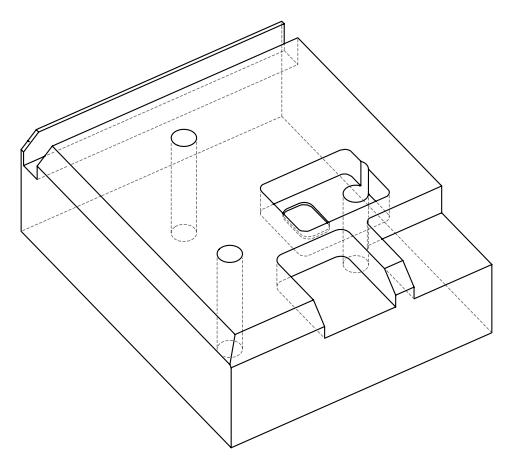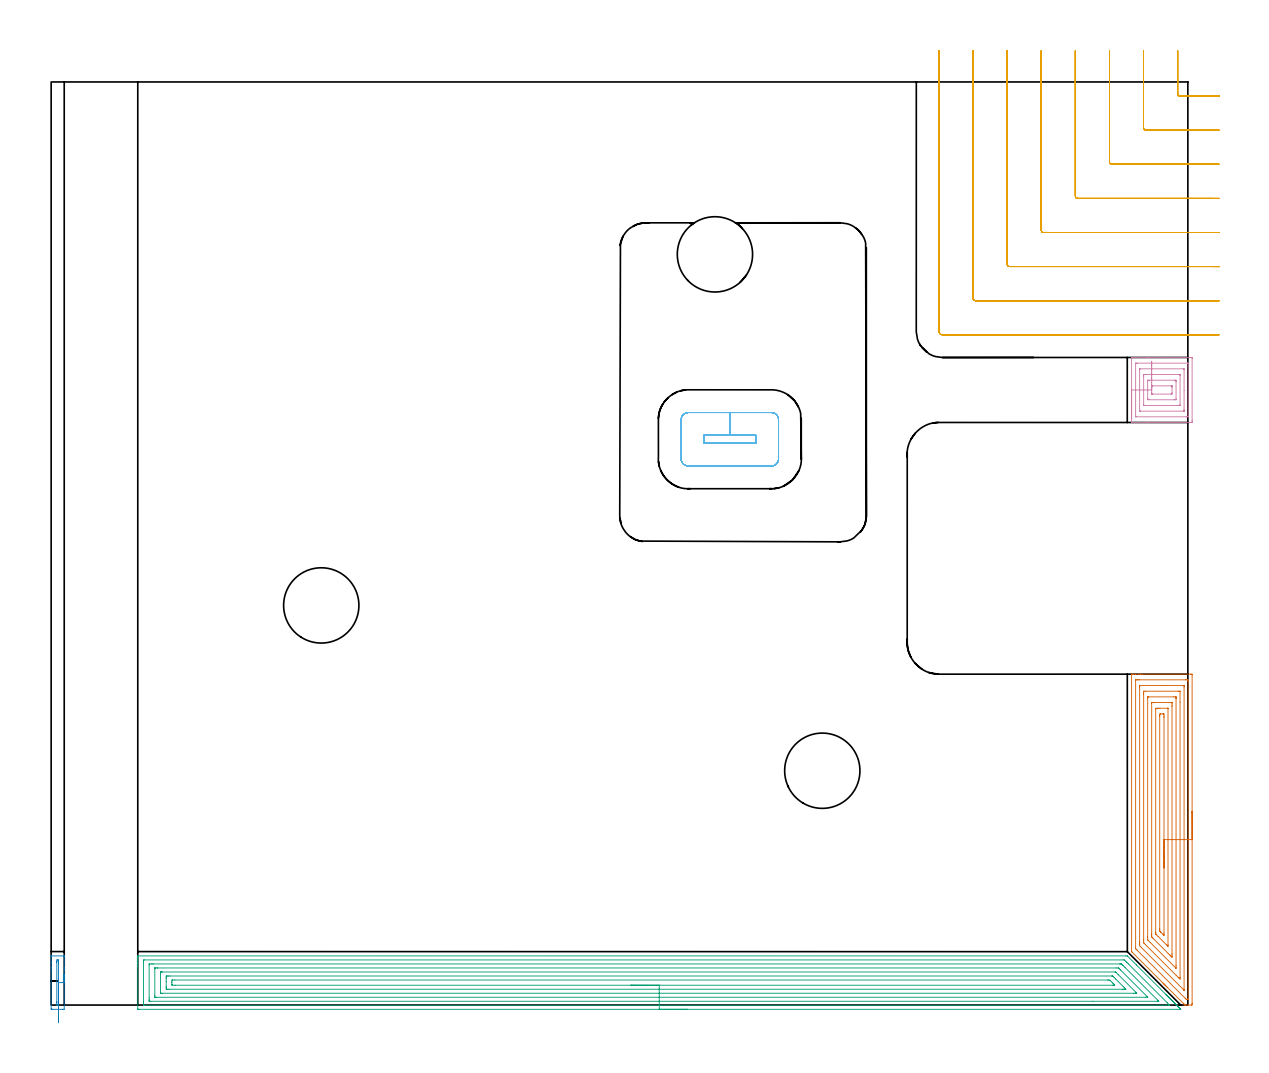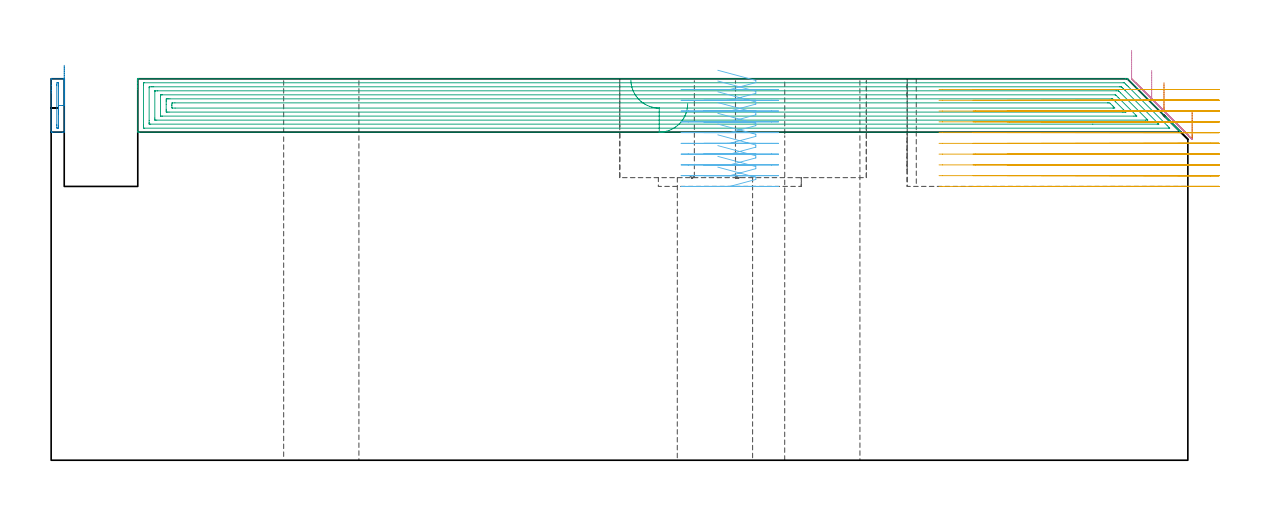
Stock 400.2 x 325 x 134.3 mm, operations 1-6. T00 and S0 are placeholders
(PLAN: 24 operations, 14 tool changes, 112.3 min)
(1 AREA_MILL | FG_CHAMFER_SURFACE | UGT0205_001 | 7.25 min | 28193 mm3)
(2 AREA_MILL_1 | FG_CHAMFER_SURFACE_1 | UGT0205_001 | 0.57 min | 2185 mm3)
(3 AREA_MILL_2 | FG_CHAMFER_SURFACE_2 | UGT0205_001 | 20.37 min | 64102 mm3)
(4 AREA_MILL_3 | FG_CHAMFER_SURFACE_3 | UGT0205_001 | 1.75 min | 8827 mm3)
(5 MILL_CORNER_NOTCH_RECTANGULAR | CORNER_NOTCH_RECTANGULAR | NXT0201_012 | Follow Part, ap 4, ae 75% | 20.39 min | 348981 mm3)
(6 MILL_RECTANGULAR_POCKET | POCKET_RECTANGULAR_STRAIGHT | NXT0201_012 | Follow Part, ap 4, ae 75% | 4.13 min | 62752 mm3)
(7 MILL_RECTANGULAR_POCKET_1 | POCKET_RECTANGULAR_STRAIGHT_1 | NXT0201_012 | Follow Part, ap 4, ae 75% | 15.44 min | 279126 mm3)
(8 MILL_SLOT | SLOT_PARTIAL_RECTANGULAR | NXT0201_012 | Follow Part, ap 4, ae 75% | 21.19 min | 326112 mm3)
(9 MILL_RECTANGULAR_SLOT | SLOT_RECTANGULAR | NXT0201_012 | Follow Part, ap 4, ae 75% | 15.62 min | 316255 mm3)
(10 SPOT_DRILL | STEP1HOLE | NXT0321_9005460120000 | 0.05 min | 224 mm3)
(11 SPOT_DRILL_1 | STEP1HOLE_1 | NXT0321_9005460120000 | 0.05 min | 0 mm3)
(12 SPOT_DRILL_2 | STEP1HOLE_2 | NXT0321_9005460120000 | 0.05 min | 165 mm3)
(13 DRILL_BLIND_HOLE_INTO_CENTER | STEP1HOLE | NXT0301_041 | 0.05 min | 264 mm3)
(14 GUN_DRILL_THROUGH_HOLE | STEP1HOLE | UGT0307_002 | 0.61 min | 3484 mm3)
(15 SPADE_DRILL_TO_ENLARGE_THROUGH_HOLE | STEP1HOLE | UGT0306_007 | 0.57 min | 24734 mm3)
(16 DRILL_TO_ENLARGE_THROUGH_HOLE | STEP1HOLE | UGT0301_388 | 0.58 min | 45315 mm3)
(17 DRILL_BLIND_HOLE_INTO_CENTER_1 | STEP1HOLE_1 | NXT0301_041 | 0.05 min | 0 mm3)
(18 GUN_DRILL_THROUGH_HOLE_1 | STEP1HOLE_1 | UGT0307_002 | 0.61 min | 2790 mm3)
(19 SPADE_DRILL_TO_ENLARGE_THROUGH_HOLE_1 | STEP1HOLE_1 | UGT0306_007 | 0.57 min | 18460 mm3)
(20 DRILL_TO_ENLARGE_THROUGH_HOLE_1 | STEP1HOLE_1 | UGT0301_388 | 0.58 min | 34342 mm3)
(21 DRILL_BLIND_HOLE_INTO_CENTER_2 | STEP1HOLE_2 | NXT0301_041 | 0.05 min | 270 mm3)
(22 GUN_DRILL_THROUGH_HOLE_2 | STEP1HOLE_2 | UGT0307_002 | 0.61 min | 3473 mm3)
(23 SPADE_DRILL_TO_ENLARGE_THROUGH_HOLE_2 | STEP1HOLE_2 | UGT0306_007 | 0.57 min | 24727 mm3)
(24 DRILL_TO_ENLARGE_THROUGH_HOLE_2 | STEP1HOLE_2 | UGT0301_388 | 0.58 min | 45371 mm3)
(TOOL UGT0205_001 | Chamfer Mill 20 x 3 x 45 deg. | D20 FL50 Z2)
(TOOL NXT0201_012 | ENDMILL 16mm [2P460-1600-NA 1630] | D16 FL38 Z6)
(TOOL NXT0321_9005460120000 | NC Spot Drill, 142deg, 12mm, Carbide, Uncoated | D12 PA142 FL30 Z2)
(TOOL NXT0301_041 | Carbide Drill 7mm [860.1-0700-035A1-MM 2214] | D7 PA140 FL53 Z2)
(TOOL UGT0307_002 | Gun Drill 6 mm | D6 PA130 FL24 Z1)
(TOOL UGT0306_007 | Spade Drill 16.5mm | D16.5 PA132 FL10 Z2)
(TOOL UGT0301_388 | Twist Drill 26.5 mm | D26.5 PA118 FL165 Z2)
(OP 1 AREA_MILL)
G17 G21 G94 G90
T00 M6
G54
G17 G0 G90 X401.7 Y68.25 S1061 M3
G43 Z144.3 H0
Z123.
G94 G1 Y68.212 Z122.128 F250.
Y68.098 Z121.264
Y67.909 Z120.412
Y67.647 Z119.58
Y67.313 Z118.774
Y66.91 Z118.
Y66.442 Z117.264
Y65.91 Z116.572
Y65.321 Z115.929
Y64.678 Z115.34
Y63.986 Z114.809
Y63.25 Z114.34
Y62.476 Z113.937
Y61.67 Z113.603
Y60.838 Z113.341
Y59.986 Z113.152
Y59.122 Z113.038
Y58.25 Z113.
Y0.62
X401.698 Y0.418 Z113.002
X401.691 Y0.003 Z113.005
X401.556 Y0. Z113.14
X400.331 Z114.364
X399.243 Y0.001 Z115.455
X399.226 Y0.002 Z115.472
X399.205 Y0.006 Z115.492
X399.175 Y0.024 Z115.523
X399.005 Y0.193 Z115.691
X398.877 Y0.322 Z115.821
X398.615 Y0.585 Z116.085
X392.965 Y6.234 Z121.732
X392.921 Y6.279 Z121.778
X392.717 Y6.483 Z121.982
X392.67 Y6.528 Z122.027
X392.623 Y6.577 Z122.076
X392.425 Y6.774 Z122.274
X392.376 Y6.823 Z122.321
X392.325 Y6.874 Z122.374
X392.134 Y7.066 Z122.565
X392.081 Y7.117 Z122.616
X392.027 Y7.172 Z122.672
X391.842 Y7.357 Z122.857
X391.787 Y7.412 Z122.91
X391.729 Y7.47 Z122.97
X391.551 Y7.649 Z123.148
X391.492 Y7.707 Z123.205
X380.598 Y18.602 Z134.101
X380.414 Y18.789 Z134.279
X380.404 Y18.804 Z134.289
X380.4 Y18.936 Z134.3
Y116.327
X380.402 Y116.492 Z134.288
X380.417 Y116.5 Z134.274
X380.776 Z133.923
X381.084 Z133.616
X381.769 Z132.926
X382.996 Z131.701
X383.537 Z131.157
X384.15 Z130.545
X401.215 Z113.483
X401.488 Y116.497 Z113.209
X401.692 Y116.49 Z113.006
X401.699 Y116.284 Z112.999
X401.7 Y58.25 Z113.
X400.286 Z114.414
X400.285 Y2.195 Z114.415
X400.284 Y2.089 Z114.416
X400.281 Y2.037 Z114.419
X400.28 Y2.018 Z114.42
X400.251 Y2.01 Z114.449
X399.843 Y2.006 Z114.857
X399.649 Y2.013 Z115.051
X399.447 Y2.208 Z115.253
X399.244 Y2.407 Z115.456
X382.268 Y19.383 Z132.432
X381.874 Y19.785 Z132.826
X381.824 Y19.838 Z132.876
X381.821 Y19.862 Z132.879
X381.817 Y19.913 Z132.883
X381.815 Y20.019 Z132.885
X381.814 Y20.231 Z132.886
X381.815 Y114.305 Z132.885
X381.816 Y114.411 Z132.884
X381.818 Y114.463 Z132.882
X381.82 Y114.482 Z132.88
X381.849 Y114.49 Z132.851
X382.253 Y114.498 Z132.447
X382.653 Y114.499 Z132.047
X383.134 Y114.5 Z131.566
X399.447 Z115.253
X399.93 Y114.498 Z114.77
X400.167 Y114.491 Z114.533
X400.279 Y114.486 Z114.421
X400.285 Y114.139 Z114.415
Y114.093
X400.286 Y58.25 Z114.414
X398.872 Z115.828
X398.871 Y5.357 Z115.829
X398.87 Y5.268 Z115.83
X398.869 Y5.243 Z115.831
X398.867 Y5.24 Z115.833
X398.863 Y5.242 Z115.837
X398.826 Y5.275 Z115.874
X398.709 Y5.39 Z115.991
X398.563 Y5.536 Z116.137
X383.823 Y20.277 Z130.877
X383.537 Y20.567 Z131.163
X383.241 Y20.87 Z131.459
X383.235 Y21.17 Z131.465
X383.231 Y21.48 Z131.469
X383.229 Y22.064 Z131.471
X383.228 Y22.376 Z131.472
X383.229 Y111.724 Z131.471
X383.232 Y112.306 Z131.468
X383.235 Y112.461 Z131.465
X383.237 Y112.49 Z131.463
X383.282 Y112.494 Z131.418
X383.347 Y112.499 Z131.353
X390.954 Y112.5 Z123.746
X398.372 Y112.499 Z116.328
X398.563 Y112.496 Z116.137
X398.754 Y112.49 Z115.946
X398.865 Y112.484 Z115.835
X398.868 Y112.41 Z115.832
X398.869 Y112.306 Z115.831
X398.871 Y111.995 Z115.829
X398.872 Y58.25 Z115.828
X397.457 Z117.243
Y9.78
X397.455 Y9.555 Z117.245
X397.45 Y9.117 Z117.25
X396.996 Y9.555 Z117.704
X396.795 Y9.754 Z117.905
X396.1 Y10.448 Z118.6
X385.305 Y21.244 Z129.395
X384.899 Y21.655 Z129.801
X384.696 Y21.864 Z130.004
X384.649 Y21.914 Z130.051
X384.647 Y21.969 Z130.053
X384.645 Y22.064 Z130.055
X384.643 Y22.733 Z130.057
Y22.957
Y109.401
X384.644 Y109.626 Z130.056
X384.649 Y110.288 Z130.051
X384.662 Y110.49 Z130.038
X385.324 Y110.5 Z129.376
X396.814 Z117.886
X397.231 Y110.495 Z117.469
X397.439 Y110.49 Z117.261
X397.451 Y110.484 Z117.249
X397.454 Y110.467 Z117.246
X397.456 Y110.431 Z117.244
X397.457 Y106.625 Z117.243
Y58.25
X396.043 Z118.657
Y13.889
X396.039 Y13.129 Z118.661
X396.037 Y13.001 Z118.663
X396.03 Y12.98 Z118.67
X395.954 Y13.048 Z118.746
X395.911 Y13.088 Z118.789
X386.935 Y22.064 Z127.765
X386.189 Y22.822 Z128.511
X386.064 Y22.957 Z128.636
X386.062 Y23.086 Z128.638
X386.057 Y23.851 Z128.643
Y23.984
Y107.971
X386.059 Y108.105 Z128.641
X386.064 Y108.371 Z128.636
X386.072 Y108.491 Z128.628
X386.107 Y108.493 Z128.593
X386.189 Y108.497 Z128.511
X386.419 Y108.499 Z128.281
X395.257 Y108.5 Z119.443
X395.911 Y108.496 Z118.789
X396.004 Y108.493 Z118.696
X396.029 Y108.49 Z118.671
X396.036 Y108.477 Z118.664
X396.038 Y108.416 Z118.662
X396.041 Y108.238 Z118.659
X396.043 Y107.972 Z118.657
Y107.839
Y58.25
X394.629 Z120.071
Y17.999
X394.628 Y17.596 Z120.072
X394.625 Y17.11 Z120.075
X394.622 Y16.943 Z120.078
X394.612 Y16.848 Z120.088
X394.432 Y17.023 Z120.268
X394.144 Y17.306 Z120.556
X393.851 Y17.596 Z120.849
X393.26 Y18.188 Z121.44
X387.956 Y23.492 Z126.744
X387.602 Y23.851 Z127.098
X387.482 Y23.977 Z127.218
X387.478 Y24.096 Z127.222
X387.474 Y24.339 Z127.226
X387.472 Y24.744 Z127.228
X387.471 Y25.235 Z127.229
Y106.297
X387.473 Y106.42 Z127.227
X387.475 Y106.48 Z127.225
X387.478 Y106.488 Z127.222
X387.485 Y106.492 Z127.215
X387.515 Y106.498 Z127.185
X387.956 Y106.499 Z126.744
X388.397 Y106.5 Z126.303
X394.144 Y106.499 Z120.556
X394.588 Y106.496 Z120.112
X394.62 Y106.49 Z120.08
X394.623 Y106.461 Z120.077
X394.627 Y106.052 Z120.073
X394.629 Y105.561 Z120.071
Y105.158
Y58.25
X393.215 Z121.485
X393.214 Y21.17 Z121.486
X393.21 Y20.793 Z121.49
X393.208 Y20.715 Z121.492
X393.159 Y20.75 Z121.541
X393.09 Y20.816 Z121.61
X392.728 Y21.17 Z121.972
X389.724 Y24.173 Z124.976
X389.155 Y24.744 Z125.545
X388.963 Y24.943 Z125.737
X388.896 Y25.013 Z125.804
X388.892 Y25.063 Z125.808
X388.889 Y25.168 Z125.811
X388.885 Y25.592 Z125.815
Y25.638
X388.886 Y104.218 Z125.814
X388.887 Y104.265 Z125.813
X388.892 Y104.467 Z125.808
X389.259 Y104.49 Z125.441
X389.494 Y104.498 Z125.206
X389.724 Y104.499 Z124.976
X390.375 Y104.5 Z124.325
X393.027 Z121.673
X393.138 Y104.499 Z121.562
X393.164 Y104.498 Z121.536
X393.188 Y104.494 Z121.512
X393.208 Y104.49 Z121.492
X393.209 Y104.46 Z121.491
X393.214 Y104.311 Z121.486
X393.215 Y58.25 Z121.485
X391.8 Z122.9
Y25.326
X391.799 Y24.744 Z122.901
X391.797 Y24.613 Z122.903
X391.794 Y24.572 Z122.906
X391.605 Y24.744 Z123.095
X391.492 Y24.855 Z123.208
X390.709 Y25.638 Z123.991
X390.608 Y25.739 Z124.092
X390.414 Y25.939 Z124.286
X390.319 Y26.039 Z124.381
X390.307 Y26.22 Z124.393
X390.302 Y26.531 Z124.398
X390.3 Y26.843 Z124.4
Y101.584
X390.301 Y101.895 Z124.399
X390.307 Y102.478 Z124.393
X390.587 Y102.499 Z124.113
X390.608 Y102.5 Z124.092
X391.47 Z123.23
X391.492 Y102.499 Z123.208
X391.793 Y102.478 Z122.907
X391.798 Y102.169 Z122.902
X391.8 Y101.584 Z122.9
Y101.272
Y58.25
Y57.378 Z122.938
Y56.514 Z123.052
Y55.662 Z123.24
Y54.83 Z123.503
Y54.024 Z123.837
Y53.25 Z124.239
Y52.514 Z124.708
Y51.822 Z125.239
Y51.179 Z125.829
Y50.59 Z126.472
Y50.058 Z127.164
Y49.59 Z127.9
Y49.187 Z128.673
Y48.853 Z129.479
Y48.591 Z130.311
Y48.402 Z131.163
Y48.288 Z132.028
Y48.25 Z132.9
G0 Z144.3
M5
M2
(OP 2 AREA_MILL_1)
G17 G21 G94 G90
T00 M6
G54
G17 G0 G90 X4.6 Y7.9 S1061 M3
G43 Z144.3 H0
Z139.038
G94 G1 Y8.489 Z138.395 F250.
Y9.02 Z137.703
Y9.489 Z136.967
Y9.892 Z136.193
Y10.226 Z135.387
Y10.488 Z134.555
Y10.677 Z133.704
Y10.791 Z132.839
Y10.829 Z131.967
Y10.791 Z131.096
Y10.677 Z130.231
Y10.488 Z129.379
Y10.226 Z128.547
Y9.892 Z127.741
Y9.489 Z126.967
Y9.02 Z126.231
Y8.489 Z125.539
Y7.9 Z124.896
Y-1.496 Z115.5
X4.074 Y-1.5
X0.526
X0.165 Y-1.496 Z115.502
X0.01 Y-1.491 Z115.505
X0. Y-1.331 Z115.665
Y12.335 Z129.329
Y13.056 Z130.054
Y13.222 Z130.22
Y14.996 Z131.993
Y17.102 Z134.101
X0.006 Y17.285 Z134.278
X0.009 Y17.296 Z134.289
X0.083 Y17.3 Z134.3
X4.517
X4.591 Y17.296 Z134.289
X4.594 Y17.285 Z134.278
X4.6 Y17.102 Z134.1
Y13.056 Z130.055
Y12.335 Z129.329
Y7.9 Z124.896
X4.074 Y7.899 Z124.899
X2.6 Y7.9 Z124.9
Y0.804 Z117.804
X2.599 Y0.505 Z117.505
X2.59 Y-0.083 Z116.917
X2.302 Y-0.086 Z116.914
X2.01 Y-0.083 Z116.917
X2.003 Y0.214 Z117.214
X2.001 Y0.804 Z117.804
X2. Y1.104 Z118.104
X2.001 Y14.996 Z131.996
X2.002 Y15.295 Z132.295
X2.01 Y15.883 Z132.883
X2.298 Y15.886 Z132.886
X2.59 Y15.883 Z132.883
X2.597 Y15.586 Z132.586
X2.599 Y14.996 Z131.996
X2.6 Y14.696 Z131.696
Y7.9 Z124.9
Y7.257 Z124.311
Y6.565 Z123.78
Y5.829 Z123.311
Y5.055 Z122.908
Y4.249 Z122.574
Y3.417 Z122.312
Y2.565 Z122.123
Y1.7 Z122.009
Y0.829 Z121.971
Y-0.043 Z122.009
Y-0.908 Z122.123
Y-1.759 Z122.312
Y-2.591 Z122.574
Y-3.397 Z122.908
Y-4.171 Z123.311
Y-4.907 Z123.78
Y-5.599 Z124.311
Y-6.242 Z124.9
G0 Z144.3
M5
M2
(OP 3 AREA_MILL_2)
G17 G21 G94 G90
T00 M6
G54
G17 G0 G90 X224.1 Y-1.5 S1061 M3
G43 Z144.3 H0
Z125.5
G94 G1 X224.062 Z124.628 F250.
X223.948 Z123.764
X223.759 Z122.912
X223.497 Z122.08
X223.163 Z121.274
X222.76 Z120.5
X222.292 Z119.764
X221.76 Z119.072
X221.171 Z118.429
X220.528 Z117.84
X219.836 Z117.309
X219.1 Z116.84
X218.326 Z116.437
X217.52 Z116.103
X216.688 Z115.841
X215.836 Z115.652
X214.972 Z115.538
X214.1 Z115.5
X31.108
X30.745 Y-1.497 Z115.502
X30.51 Y-1.492 Z115.506
X30.5 Y-1.253 Z115.744
Y13.505 Z130.5
Y14.109 Z131.103
Y14.675 Z131.672
Y14.996 Z131.992
Y15.562 Z132.558
Y15.883 Z132.878
Y16.527 Z133.526
Y16.916 Z133.915
X30.507 Y17.27 Z134.261
X30.51 Y17.297 Z134.288
X30.662 Y17.3 Z134.3
X378.346
X378.895 Y17.301 Z134.283
X378.982 Y17.218 Z134.218
X382.092 Y14.109 Z131.106
X392.441 Y3.761 Z120.757
X392.547 Y3.653 Z120.653
X392.629 Y3.572 Z120.571
X392.737 Y3.465 Z120.461
X392.841 Y3.359 Z120.359
X392.926 Y3.274 Z120.274
X393.033 Y3.169 Z120.165
X393.135 Y3.066 Z120.065
X393.224 Y2.977 Z119.976
X393.328 Y2.873 Z119.87
X393.428 Y2.772 Z119.771
X393.521 Y2.679 Z119.678
X393.624 Y2.578 Z119.574
X393.722 Y2.478 Z119.477
X393.819 Y2.381 Z119.381
X393.92 Y2.282 Z119.278
X394.016 Y2.184 Z119.183
X394.116 Y2.084 Z119.083
X394.215 Y1.986 Z118.982
X394.31 Y1.89 Z118.89
X394.414 Y1.786 Z118.786
X394.511 Y1.691 Z118.687
X394.604 Y1.596 Z118.596
X394.711 Y1.489 Z118.488
X394.807 Y1.395 Z118.391
X394.898 Y1.302 Z118.302
X395.009 Y1.191 Z118.191
X395.102 Y1.099 Z118.095
X395.192 Y1.009 Z118.008
X395.306 Y0.894 Z117.893
X395.398 Y0.804 Z117.8
X395.486 Y0.715 Z117.714
X395.604 Y0.596 Z117.596
X395.694 Y0.508 Z117.504
X395.779 Y0.421 Z117.42
X395.902 Y0.299 Z117.298
X395.989 Y0.212 Z117.208
X396.073 Y0.127 Z117.126
X396.199 Y0.001 Z117.
X396.285 Y-0.083 Z116.913
X396.367 Y-0.167 Z116.832
X396.497 Y-0.296 Z116.703
X396.581 Y-0.379 Z116.617
X396.661 Y-0.461 Z116.539
X396.794 Y-0.594 Z116.405
X396.876 Y-0.675 Z116.322
X396.955 Y-0.754 Z116.245
X397.092 Y-0.891 Z116.108
X397.172 Y-0.97 Z116.026
X397.4 Y-1.2 Z115.8
X397.614 Y-1.414 Z115.585
X397.687 Y-1.488 Z115.511
X397.689 Y-1.496 Z115.503
X397.687 Y-1.499 Z115.499
X214.1 Y-1.5 Z115.5
Y-0.086 Z116.914
X32.896
X32.51 Y-0.083 Z116.917
X32.502 Y0.306 Z117.306
X32.5 Y0.804 Z117.804
Y1.195 Z118.195
Y14.996 Z131.996
X32.502 Y15.386 Z132.386
X32.51 Y15.883 Z132.883
X32.891 Y15.886 Z132.886
X377.451
X377.855 Y15.883 Z132.883
X378.346 Y15.402 Z132.402
X378.754 Y14.996 Z131.996
X379.239 Y14.511 Z131.511
X392.946 Y0.804 Z117.804
X393.521 Y0.226 Z117.226
X393.821 Y-0.083 Z116.917
X393.524 Y-0.086 Z116.914
X214.1
Y1.328 Z118.328
X35.043 Y1.329 Z118.329
X34.679 Y1.331 Z118.331
X34.558 Y1.333 Z118.333
X34.522 Y1.335 Z118.335
X34.51 Y1.396 Z118.396
X34.505 Y1.513 Z118.513
X34.502 Y1.691 Z118.691
X34.5 Y1.868 Z118.868
Y2.578 Z119.578
X34.501 Y14.109 Z131.109
X34.503 Y14.284 Z131.284
X34.51 Y14.458 Z131.458
X34.679 Y14.464 Z131.464
X35.209 Y14.469 Z131.469
X35.571 Y14.471 Z131.471
X36.1
X376.197
X376.561 Y14.47 Z131.47
X376.682 Y14.468 Z131.468
X376.778 Y14.464 Z131.464
X376.832 Y14.457 Z131.457
X376.871 Y14.42 Z131.42
X377.189 Y14.109 Z131.109
X377.454 Y13.847 Z130.847
X378.079 Y13.222 Z130.222
X389.609 Y1.691 Z118.691
X389.951 Y1.345 Z118.345
X389.953 Y1.334 Z118.334
X389.951 Y1.333 Z118.333
X389.422 Y1.329 Z118.329
X366.726 Y1.328 Z118.328
X214.1
Y2.743 Z119.743
X37.19
X36.588 Y2.748 Z119.748
X36.525 Y2.749 Z119.749
X36.51 Y2.827 Z119.827
X36.5 Y3.465 Z120.465
X36.501 Y12.761 Z129.761
X36.504 Y12.974 Z129.974
X36.507 Y13.026 Z130.026
X36.51 Y13.048 Z130.048
X36.528 Y13.05 Z130.05
X36.634 Y13.053 Z130.053
X37.357 Y13.057 Z130.057
X37.523
X374.942
X375.668 Y13.052 Z130.052
X375.77 Y13.05 Z130.05
X375.796 Y13.044 Z130.044
X375.823 Y13.021 Z130.021
X375.879 Y12.969 Z129.969
X376.093 Y12.757 Z129.757
X376.516 Y12.335 Z129.335
X385.821 Y3.029 Z120.029
X385.985 Y2.862 Z119.862
X386.063 Y2.778 Z119.778
X386.088 Y2.749 Z119.749
X385.321 Y2.743 Z119.743
X214.1
Y4.157 Z121.157
X39.142
X38.946 Y4.158 Z121.158
X38.554 Y4.163 Z121.163
X38.509 Y4.164 Z121.164
X38.507 Y4.174 Z121.174
X38.503 Y4.205 Z121.205
X38.501 Y4.261 Z121.261
X38.5 Y4.352 Z121.352
X38.501 Y11.198 Z128.198
X38.506 Y11.448 Z128.448
X38.51 Y11.606 Z128.606
X38.522 Y11.636 Z128.636
X38.619 Y11.639 Z128.639
X38.75 Y11.641 Z128.641
X38.946 Y11.643 Z128.643
X39.142
X374.58
X374.678 Y11.641 Z128.641
X374.726 Y11.639 Z128.639
X374.747 Y11.636 Z128.636
X374.776 Y11.617 Z128.617
X374.95 Y11.448 Z128.448
X375.668 Y10.733 Z127.733
X381.917 Y4.484 Z121.484
X382.046 Y4.352 Z121.352
X382.173 Y4.217 Z121.217
X382.215 Y4.163 Z121.163
X382.178 Y4.161 Z121.161
X382.111 Y4.159 Z121.159
X381.917 Y4.157 Z121.157
X381.22
X214.1
Y5.571 Z122.571
X41.485 Y5.572 Z122.572
X40.927 Y5.575 Z122.575
X40.586 Y5.578 Z122.578
X40.51 Y5.589 Z122.589
X40.504 Y5.659 Z122.659
X40.501 Y6.126 Z123.126
X40.5 Y6.55 Z123.55
Y8.324 Z125.324
Y9.211 Z126.211
X40.503 Y9.674 Z126.674
X40.508 Y10.091 Z127.091
X40.518 Y10.222 Z127.222
X40.648 Y10.224 Z127.224
X40.927 Y10.227 Z127.227
X41.262 Y10.228 Z127.228
X41.82 Y10.229 Z127.229
X373.325 Y10.228 Z127.228
X373.604 Y10.227 Z127.227
X373.673 Y10.224 Z127.224
X373.704 Y10.222 Z127.222
X373.743 Y10.197 Z127.197
X373.883 Y10.065 Z127.065
X374.277 Y9.674 Z126.674
X374.776 Y9.177 Z126.177
X377.454 Y6.499 Z123.499
X377.826 Y6.126 Z123.126
X378.346 Y5.601 Z122.601
X378.36 Y5.582 Z122.582
X378.346 Y5.578 Z122.578
X378.009 Y5.574 Z122.574
X377.454 Y5.572 Z122.572
X377.119 Y5.571 Z122.571
X214.1
Y6.985 Z123.985
X43.633
X42.738 Y6.987 Z123.987
X42.713 Y6.989 Z123.989
X42.51 Y7.013 Z124.013
X42.504 Y7.22 Z124.22
X42.501 Y7.9 Z124.9
Y8.11 Z125.11
X42.51 Y8.787 Z125.787
X42.689 Y8.811 Z125.811
X42.713 Y8.812 Z125.812
X43.577 Y8.815 Z125.815
X372.071 Y8.814 Z125.814
X372.098 Y8.813 Z125.813
X372.704 Y8.787 Z125.787
X372.99 Y8.508 Z125.508
X373.602 Y7.9 Z124.9
X373.883 Y7.618 Z124.618
X374.478 Y7.013 Z124.013
X373.909 Y6.987 Z123.987
X373.883 Y6.986 Z123.986
X214.1 Y6.985 Z123.985
X213.228 Z124.023
X212.364 Z124.137
X211.512 Z124.326
X210.68 Z124.588
X209.874 Z124.922
X209.1 Z125.325
X208.364 Z125.794
X207.672 Z126.325
X207.029 Z126.914
X206.44 Z127.557
X205.908 Z128.25
X205.44 Z128.985
X205.037 Z129.759
X204.703 Z130.565
X204.441 Z131.397
X204.252 Z132.249
X204.138 Z133.114
X204.1 Z133.985
G0 Z144.3
M5
M2
(OP 4 AREA_MILL_3)
G17 G21 G94 G90
T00 M6
G54
G17 G0 G90 X380.4 Y206.55 S1061 M3
G43 Z144.3 H0
G94 G1 Y206.588 Z143.428 F250.
Y206.702 Z142.563
Y206.891 Z141.712
Y207.153 Z140.88
Y207.487 Z140.074
Y207.89 Z139.3
Y208.358 Z138.564
Y208.89 Z137.872
Y209.479 Z137.229
Y210.122 Z136.64
Y210.814 Z136.108
Y211.55 Z135.64
Y212.324 Z135.237
Y213.13 Z134.903
Y213.962 Z134.641
Y214.813 Z134.452
Y215.678 Z134.338
Y216.55 Z134.3
Y227.999
X385.305 Y228. Z129.395
X386.189 Z128.505
X401.215 Z113.48
X401.66 Y227.996 Z113.035
X401.691 Y227.99 Z113.004
X401.698 Y227.958 Z112.998
X401.7 Y227.559 Z113.
Y205.938
X401.697 Y205.541 Z113.003
X401.691 Y205.106 Z113.005
X401.654 Y205.103 Z113.041
X401.215 Y205.1 Z113.48
X386.189 Z128.505
X385.306 Z129.394
X380.4 Y205.101 Z134.3
Y216.55
X381.814 Z132.886
X381.815 Y225.902 Z132.885
X381.816 Y225.954 Z132.884
X381.818 Y225.979 Z132.882
X381.82 Y225.985 Z132.88
X381.841 Y225.99 Z132.859
X382.247 Y225.997 Z132.453
X382.45 Y226. Z132.25
X400.129 Y225.999 Z114.571
X400.219 Y225.995 Z114.481
X400.236 Y225.991 Z114.464
X400.279 Y225.975 Z114.421
X400.284 Y225.844 Z114.416
X400.285 Y225.797 Z114.415
X400.286 Y224.962 Z114.414
X400.285 Y207.198 Z114.415
X400.284 Y207.146 Z114.416
X400.282 Y207.121 Z114.418
X400.281 Y207.115 Z114.419
X400.259 Y207.11 Z114.441
X399.853 Y207.103 Z114.847
X399.65 Y207.1 Z115.05
X381.972 Y207.101 Z132.728
X381.881 Y207.105 Z132.819
X381.864 Y207.108 Z132.836
X381.821 Y207.125 Z132.879
X381.816 Y207.256 Z132.884
X381.815 Y207.303 Z132.885
X381.814 Y216.55 Z132.886
X383.228 Z131.472
X383.229 Y223.462 Z131.471
X383.231 Y223.77 Z131.469
X383.235 Y223.974 Z131.465
X383.238 Y223.991 Z131.462
X383.247 Y223.995 Z131.453
X383.272 Y223.998 Z131.428
X383.325 Y224. Z131.375
X383.537 Z131.163
X398.6 Z116.101
X398.774 Y223.994 Z115.926
X398.856 Y223.99 Z115.844
X398.865 Y223.949 Z115.835
X398.868 Y223.897 Z115.832
X398.871 Y223.73 Z115.829
X398.872 Y216.396 Z115.828
X398.871 Y209.637 Z115.829
X398.869 Y209.33 Z115.831
X398.865 Y209.126 Z115.835
X398.862 Y209.109 Z115.838
X398.854 Y209.105 Z115.846
X398.828 Y209.102 Z115.872
X398.775 Y209.1 Z115.925
X398.563 Z116.137
X383.501 Z131.199
X383.326 Y209.106 Z131.374
X383.244 Y209.11 Z131.456
X383.235 Y209.151 Z131.465
X383.232 Y209.203 Z131.468
X383.229 Y209.37 Z131.471
X383.228 Y216.55 Z131.472
X384.643 Z130.057
Y221.394
Y221.724
X384.645 Y221.889 Z130.055
X384.647 Y221.97 Z130.053
X384.649 Y221.985 Z130.051
X384.658 Y221.99 Z130.042
X384.7 Y221.996 Z130.
X385.305 Y221.999 Z129.395
X385.581 Y222. Z129.119
X397.072 Y221.999 Z117.628
X397.434 Y221.991 Z117.266
X397.451 Y221.989 Z117.249
X397.453 Y221.972 Z117.247
X397.455 Y221.922 Z117.245
X397.457 Y221.82 Z117.243
Y221.615
Y211.376
X397.456 Y211.211 Z117.244
X397.453 Y211.13 Z117.247
X397.451 Y211.115 Z117.249
X397.442 Y211.11 Z117.258
X397.4 Y211.104 Z117.3
X396.795 Y211.101 Z117.905
X396.52 Y211.1 Z118.18
X385.028 Y211.101 Z129.672
X384.666 Y211.109 Z130.034
X384.649 Y211.11 Z130.051
X384.647 Y211.127 Z130.053
X384.645 Y211.178 Z130.055
X384.643 Y211.28 Z130.057
Y211.485
Y216.55
X386.057 Z128.643
X386.058 Y219.763 Z128.642
X386.061 Y219.895 Z128.639
X386.064 Y219.975 Z128.636
X386.098 Y219.99 Z128.602
X386.189 Y219.993 Z128.511
X386.704 Y219.999 Z127.996
X395.544 Z119.156
X395.911 Y219.993 Z118.789
X396.028 Y219.99 Z118.672
X396.038 Y219.763 Z118.662
X396.041 Y219.632 Z118.659
X396.043 Y219.502 Z118.657
X396.042 Y213.337 Z118.658
X396.039 Y213.205 Z118.661
X396.036 Y213.125 Z118.664
X396.002 Y213.11 Z118.698
X395.911 Y213.107 Z118.789
X395.396 Y213.101 Z119.304
X386.557 Z128.143
X386.189 Y213.107 Z128.511
X386.072 Y213.11 Z128.628
X386.062 Y213.336 Z128.638
X386.059 Y213.467 Z128.641
X386.057 Y213.598 Z128.643
Y216.55
X387.471 Z127.229
X387.473 Y217.472 Z127.227
X387.476 Y217.871 Z127.224
X387.478 Y217.982 Z127.222
X387.698 Y217.993 Z127.002
X387.828 Y217.999 Z126.872
X394.273 Z120.427
X394.532 Y217.995 Z120.168
X394.605 Y217.99 Z120.095
X394.624 Y217.985 Z120.076
X394.625 Y217.981 Z120.075
X394.627 Y217.94 Z120.073
X394.628 Y217.871 Z120.072
X394.629 Y217.388 Z120.071
X394.627 Y215.628 Z120.073
X394.624 Y215.229 Z120.076
X394.622 Y215.118 Z120.078
X394.402 Y215.107 Z120.298
X394.272 Y215.101 Z120.428
X387.827 Z126.873
X387.568 Y215.105 Z127.132
X387.495 Y215.11 Z127.205
X387.477 Y215.114 Z127.223
X387.475 Y215.119 Z127.225
X387.473 Y215.16 Z127.227
X387.472 Y215.229 Z127.228
X387.471 Y215.713 Z127.229
Y216.55
Y217.422 Z127.267
Y218.286 Z127.381
Y219.138 Z127.57
Y219.97 Z127.832
Y220.776 Z128.166
Y221.55 Z128.569
Y222.286 Z129.037
Y222.978 Z129.568
Y223.621 Z130.158
Y224.21 Z130.801
Y224.741 Z131.493
Y225.21 Z132.229
Y225.613 Z133.003
Y225.947 Z133.809
Y226.209 Z134.641
Y226.398 Z135.492
Y226.512 Z136.357
Y226.55 Z137.229
G0 Z144.3
M5
M2
(OP 5 MILL_CORNER_NOTCH_RECTANGULAR)
G17 G21 G94 G90
T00 M6
G54
G17 G0 G90 X396.6 Y336. S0 M3
G43 Z144.3 H1
Z130.51
G94 G1 Y333. F250.
Y320.794 F500.
G3 X397.394 Y320. R0.8
G1 X407.946
X408.2
X411.2 Y319.991 F250.
G0 Z144.3
X384.6 Y336.
Z130.51
G1 Y333.
Y308.794 F500.
G3 X385.394 Y308. R0.8
G1 X407.946
X408.2
X411.2 Y307.989 F250.
G0 Z144.3
X372.6 Y336.
Z130.51
G1 Y333.
Y296.795 F500.
G3 X373.395 Y296. R0.8
G1 X407.946
X408.2 Y295.999
X411.2 Y295.987 F250.
G0 Z144.3
X360.6 Y336.
Z130.51
G1 Y333.
Y284.795 F500.
G3 X361.395 Y284. R0.8
G1 X407.946
X408.2 Y283.999
X411.2 Y283.983 F250.
G0 Z144.3
X348.6 Y336.
Z130.51
G1 Y333.
Y272.795 F500.
G3 X349.395 Y272. R0.8
G1 X407.946
X408.2 Y271.999
X411.2 Y271.978 F250.
G0 Z144.3
X336.6 Y336.
Z130.51
G1 Y333.
Y260.796 F500.
G3 X337.396 Y260. R0.8
G1 X407.946
G2 X408.2 Y259.999 R24.
G1 X411.2 Y259.967 F250.
G0 Z144.3
X324.6 Y336.
Z130.51
G1 Y333.
Y248.796 F500.
G3 X325.396 Y248. R0.8
G1 X407.946
G2 X408.2 Y247.997 R12.
G1 X411.199 Y247.934 F250.
G0 Z144.3
X312.6 Y336.
Z130.51
G1 Y333.
Y237.2 F500.
G3 X313.8 Y236. R1.2
G1 X407.946
X410.946 F250.
G0 Z144.3
X396.6 Y336.
Z126.72
G1 Y333.
Y320.794 F500.
G3 X397.394 Y320. R0.8
G1 X407.946
X408.2
X411.2 Y319.991 F250.
G0 Z144.3
X384.6 Y336.
Z126.72
G1 Y333.
Y308.794 F500.
G3 X385.394 Y308. R0.8
G1 X407.946
X408.2
X411.2 Y307.989 F250.
G0 Z144.3
X372.6 Y336.
Z126.72
G1 Y333.
Y296.795 F500.
G3 X373.395 Y296. R0.8
G1 X407.946
X408.2 Y295.999
X411.2 Y295.987 F250.
G0 Z144.3
X360.6 Y336.
Z126.72
G1 Y333.
Y284.795 F500.
G3 X361.395 Y284. R0.8
G1 X407.946
X408.2 Y283.999
X411.2 Y283.983 F250.
G0 Z144.3
X348.6 Y336.
Z126.72
G1 Y333.
Y272.795 F500.
G3 X349.395 Y272. R0.8
G1 X407.946
X408.2 Y271.999
X411.2 Y271.978 F250.
G0 Z144.3
X336.6 Y336.
Z126.72
G1 Y333.
Y260.796 F500.
G3 X337.396 Y260. R0.8
G1 X407.946
G2 X408.2 Y259.999 R24.
G1 X411.2 Y259.967 F250.
G0 Z144.3
X324.6 Y336.
Z126.72
G1 Y333.
Y248.796 F500.
G3 X325.396 Y248. R0.8
G1 X407.946
G2 X408.2 Y247.997 R12.
G1 X411.199 Y247.934 F250.
G0 Z144.3
X312.6 Y336.
Z126.72
G1 Y333.
Y237.2 F500.
G3 X313.8 Y236. R1.2
G1 X407.946
X410.946 F250.
G0 Z144.3
X396.6 Y336.
Z122.93
G1 Y333.
Y320.794 F500.
G3 X397.394 Y320. R0.8
G1 X407.946
X408.2
X411.2 Y319.991 F250.
G0 Z144.3
X384.6 Y336.
Z122.93
G1 Y333.
Y308.794 F500.
G3 X385.394 Y308. R0.8
G1 X407.946
X408.2
X411.2 Y307.989 F250.
G0 Z144.3
X372.6 Y336.
Z122.93
G1 Y333.
Y296.795 F500.
G3 X373.395 Y296. R0.8
G1 X407.946
X408.2 Y295.999
X411.2 Y295.987 F250.
G0 Z144.3
X360.6 Y336.
Z122.93
G1 Y333.
Y284.795 F500.
G3 X361.395 Y284. R0.8
G1 X407.946
X408.2 Y283.999
X411.2 Y283.983 F250.
G0 Z144.3
X348.6 Y336.
Z122.93
G1 Y333.
Y272.795 F500.
G3 X349.395 Y272. R0.8
G1 X407.946
X408.2 Y271.999
X411.2 Y271.978 F250.
G0 Z144.3
X336.6 Y336.
Z122.93
G1 Y333.
Y260.796 F500.
G3 X337.396 Y260. R0.8
G1 X407.946
G2 X408.2 Y259.999 R24.
G1 X411.2 Y259.967 F250.
G0 Z144.3
X324.6 Y336.
Z122.93
G1 Y333.
Y248.796 F500.
G3 X325.396 Y248. R0.8
G1 X407.946
G2 X408.2 Y247.997 R12.
G1 X411.199 Y247.934 F250.
G0 Z144.3
X312.6 Y336.
Z122.93
G1 Y333.
Y237.2 F500.
G3 X313.8 Y236. R1.2
G1 X407.946
X410.946 F250.
G0 Z144.3
X396.6 Y336.
Z119.14
G1 Y333.
Y320.794 F500.
G3 X397.394 Y320. R0.8
G1 X408.2
X411.2 F250.
G0 Z144.3
X384.6 Y336.
Z119.14
G1 Y333.
Y308.794 F500.
G3 X385.394 Y308. R0.8
G1 X408.2
X411.2 F250.
G0 Z144.3
X372.6 Y336.
Z119.14
G1 Y333.
Y296.795 F500.
G3 X373.395 Y296. R0.8
G1 X408.2
X411.2 F250.
G0 Z144.3
X360.6 Y336.
Z119.14
G1 Y333.
Y284.795 F500.
G3 X361.395 Y284. R0.8
G1 X408.2
X411.2 F250.
G0 Z144.3
X348.6 Y336.
Z119.14
G1 Y333.
Y272.795 F500.
G3 X349.395 Y272. R0.8
G1 X408.2
X411.2 F250.
G0 Z144.3
X336.6 Y336.
Z119.14
G1 Y333.
Y260.796 F500.
G3 X337.396 Y260. R0.8
G1 X408.2
X411.2 F250.
G0 Z144.3
X324.6 Y336.
Z119.14
G1 Y333.
Y248.796 F500.
G3 X325.396 Y248. R0.8
G1 X408.2
X411.2 F250.
G0 Z144.3
X312.6 Y336.
Z119.14
G1 Y333.
Y237.2 F500.
G3 X313.8 Y236. R1.2
G1 X408.2
X411.2 F250.
G0 Z144.3
X396.6 Y336.
Z115.35
G1 Y333.
Y320.794 F500.
G3 X397.394 Y320. R0.8
G1 X408.2
X411.2 F250.
G0 Z144.3
X384.6 Y336.
Z115.35
G1 Y333.
Y308.794 F500.
G3 X385.394 Y308. R0.8
G1 X408.2
X411.2 F250.
G0 Z144.3
X372.6 Y336.
Z115.35
G1 Y333.
Y296.795 F500.
G3 X373.395 Y296. R0.8
G1 X408.2
X411.2 F250.
G0 Z144.3
X360.6 Y336.
Z115.35
G1 Y333.
Y284.795 F500.
G3 X361.395 Y284. R0.8
G1 X408.2
X411.2 F250.
G0 Z144.3
X348.6 Y336.
Z115.35
G1 Y333.
Y272.795 F500.
G3 X349.395 Y272. R0.8
G1 X408.2
X411.2 F250.
G0 Z144.3
X336.6 Y336.
Z115.35
G1 Y333.
Y260.796 F500.
G3 X337.396 Y260. R0.8
G1 X408.2
X411.2 F250.
G0 Z144.3
X324.6 Y336.
Z115.35
G1 Y333.
Y248.796 F500.
G3 X325.396 Y248. R0.8
G1 X408.2
X411.2 F250.
G0 Z144.3
X312.6 Y336.
Z115.35
G1 Y333.
Y237.2 F500.
G3 X313.8 Y236. R1.2
G1 X408.2
X411.2 F250.
G0 Z144.3
X396.6 Y336.
Z111.56
G1 Y333.
Y320.794 F500.
G3 X397.394 Y320. R0.8
G1 X408.2
X411.2 F250.
G0 Z144.3
X384.6 Y336.
Z111.56
G1 Y333.
Y308.794 F500.
G3 X385.394 Y308. R0.8
G1 X408.2
X411.2 F250.
G0 Z144.3
X372.6 Y336.
Z111.56
G1 Y333.
Y296.795 F500.
G3 X373.395 Y296. R0.8
G1 X408.2
X411.2 F250.
G0 Z144.3
X360.6 Y336.
Z111.56
G1 Y333.
Y284.795 F500.
G3 X361.395 Y284. R0.8
G1 X408.2
X411.2 F250.
G0 Z144.3
X348.6 Y336.
Z111.56
G1 Y333.
Y272.795 F500.
G3 X349.395 Y272. R0.8
G1 X408.2
X411.2 F250.
G0 Z144.3
X336.6 Y336.
Z111.56
G1 Y333.
Y260.796 F500.
G3 X337.396 Y260. R0.8
G1 X408.2
X411.2 F250.
G0 Z144.3
X324.6 Y336.
Z111.56
G1 Y333.
Y248.796 F500.
G3 X325.396 Y248. R0.8
G1 X408.2
X411.2 F250.
G0 Z144.3
X312.6 Y336.
Z111.56
G1 Y333.
Y237.2 F500.
G3 X313.8 Y236. R1.2
G1 X408.2
X411.2 F250.
G0 Z144.3
X396.6 Y336.
Z107.77
G1 Y333.
Y320.794 F500.
G3 X397.394 Y320. R0.8
G1 X408.2
X411.2 F250.
G0 Z144.3
X384.6 Y336.
Z107.77
G1 Y333.
Y308.794 F500.
G3 X385.394 Y308. R0.8
G1 X408.2
X411.2 F250.
G0 Z144.3
X372.6 Y336.
Z107.77
G1 Y333.
Y296.795 F500.
G3 X373.395 Y296. R0.8
G1 X408.2
X411.2 F250.
G0 Z144.3
X360.6 Y336.
Z107.77
G1 Y333.
Y284.795 F500.
G3 X361.395 Y284. R0.8
G1 X408.2
X411.2 F250.
G0 Z144.3
X348.6 Y336.
Z107.77
G1 Y333.
Y272.795 F500.
G3 X349.395 Y272. R0.8
G1 X408.2
X411.2 F250.
G0 Z144.3
X336.6 Y336.
Z107.77
G1 Y333.
Y260.796 F500.
G3 X337.396 Y260. R0.8
G1 X408.2
X411.2 F250.
G0 Z144.3
X324.6 Y336.
Z107.77
G1 Y333.
Y248.796 F500.
G3 X325.396 Y248. R0.8
G1 X408.2
X411.2 F250.
G0 Z144.3
X312.6 Y336.
Z107.77
G1 Y333.
Y237.2 F500.
G3 X313.8 Y236. R1.2
G1 X408.2
X411.2 F250.
G0 Z144.3
X396.6 Y336.
Z103.98
G1 Y333.
Y320.794 F500.
G3 X397.394 Y320. R0.8
G1 X408.2
X411.2 F250.
G0 Z144.3
X384.6 Y336.
Z103.98
G1 Y333.
Y308.794 F500.
G3 X385.394 Y308. R0.8
G1 X408.2
X411.2 F250.
G0 Z144.3
X372.6 Y336.
Z103.98
G1 Y333.
Y296.795 F500.
G3 X373.395 Y296. R0.8
G1 X408.2
X411.2 F250.
G0 Z144.3
X360.6 Y336.
Z103.98
G1 Y333.
Y284.795 F500.
G3 X361.395 Y284. R0.8
G1 X408.2
X411.2 F250.
G0 Z144.3
X348.6 Y336.
Z103.98
G1 Y333.
Y272.795 F500.
G3 X349.395 Y272. R0.8
G1 X408.2
X411.2 F250.
G0 Z144.3
X336.6 Y336.
Z103.98
G1 Y333.
Y260.796 F500.
G3 X337.396 Y260. R0.8
G1 X408.2
X411.2 F250.
G0 Z144.3
X324.6 Y336.
Z103.98
G1 Y333.
Y248.796 F500.
G3 X325.396 Y248. R0.8
G1 X408.2
X411.2 F250.
G0 Z144.3
X312.6 Y336.
Z103.98
G1 Y333.
Y237.2 F500.
G3 X313.8 Y236. R1.2
G1 X408.2
X411.2 F250.
G0 Z144.3
X396.6 Y336.
Z100.19
G1 Y333.
Y320.794 F500.
G3 X397.394 Y320. R0.8
G1 X408.2
X411.2 F250.
G0 Z144.3
X384.6 Y336.
Z100.19
G1 Y333.
Y308.794 F500.
G3 X385.394 Y308. R0.8
G1 X408.2
X411.2 F250.
G0 Z144.3
X372.6 Y336.
Z100.19
G1 Y333.
Y296.795 F500.
G3 X373.395 Y296. R0.8
G1 X408.2
X411.2 F250.
G0 Z144.3
X360.6 Y336.
Z100.19
G1 Y333.
Y284.795 F500.
G3 X361.395 Y284. R0.8
G1 X408.2
X411.2 F250.
G0 Z144.3
X348.6 Y336.
Z100.19
G1 Y333.
Y272.795 F500.
G3 X349.395 Y272. R0.8
G1 X408.2
X411.2 F250.
G0 Z144.3
X336.6 Y336.
Z100.19
G1 Y333.
Y260.796 F500.
G3 X337.396 Y260. R0.8
G1 X408.2
X411.2 F250.
G0 Z144.3
X324.6 Y336.
Z100.19
G1 Y333.
Y248.796 F500.
G3 X325.396 Y248. R0.8
G1 X408.2
X411.2 F250.
G0 Z144.3
X312.6 Y336.
Z100.19
G1 Y333.
Y237.2 F500.
G3 X313.8 Y236. R1.2
G1 X408.2
X411.2 F250.
G0 Z144.3
X396.6 Y336.
Z96.4
G1 Y333.
Y320.794 F500.
G3 X397.394 Y320. R0.8
G1 X408.2
X411.2 F250.
G0 Z144.3
X384.6 Y336.
Z96.4
G1 Y333.
Y308.794 F500.
G3 X385.394 Y308. R0.8
G1 X408.2
X411.2 F250.
G0 Z144.3
X372.6 Y336.
Z96.4
G1 Y333.
Y296.795 F500.
G3 X373.395 Y296. R0.8
G1 X408.2
X411.2 F250.
G0 Z144.3
X360.6 Y336.
Z96.4
G1 Y333.
Y284.795 F500.
G3 X361.395 Y284. R0.8
G1 X408.2
X411.2 F250.
G0 Z144.3
X348.6 Y336.
Z96.4
G1 Y333.
Y272.795 F500.
G3 X349.395 Y272. R0.8
G1 X408.2
X411.2 F250.
G0 Z144.3
X336.6 Y336.
Z96.4
G1 Y333.
Y260.796 F500.
G3 X337.396 Y260. R0.8
G1 X408.2
X411.2 F250.
G0 Z144.3
X324.6 Y336.
Z96.4
G1 Y333.
Y248.796 F500.
G3 X325.396 Y248. R0.8
G1 X408.2
X411.2 F250.
G0 Z144.3
X312.6 Y336.
Z96.4
G1 Y333.
Y237.2 F500.
G3 X313.8 Y236. R1.2
G1 X408.2
X411.2 F250.
G0 Z144.3
M5
M2
(OP 6 MILL_RECTANGULAR_POCKET)
G17 G21 G94 G90
T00 M6
G54
G17 G0 G90 X234.709 Y197.8 S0 M3
G43 Z144.3 H1
Z137.3
G94 G1 X248.1 Z133.712 F250.
Y200.6 Z132.962
X238.95 Z130.51
X229.8 F500.
Y197.8
X248.1
Y200.6
X238.95
Y208.6
X224.3
G3 X221.8 Y206.1 R2.5
G1 Y192.3
G3 X224.3 Y189.8 R2.5
G1 X253.6
G3 X256.1 Y192.3 R2.5
G1 Y206.1
G3 X253.6 Y208.6 R2.5
G1 X238.95
X237.95
G0 X234.709 Y197.8 Z133.51
G1 X248.1 Z129.922 F250.
Y200.6 Z129.172
X238.95 Z126.72
X229.8 F500.
Y197.8
X248.1
Y200.6
X238.95
Y208.6
X224.3
G3 X221.8 Y206.1 R2.5
G1 Y192.3
G3 X224.3 Y189.8 R2.5
G1 X253.6
G3 X256.1 Y192.3 R2.5
G1 Y206.1
G3 X253.6 Y208.6 R2.5
G1 X238.95
X237.95
G0 X234.709 Y197.8 Z129.72
G1 X248.1 Z126.132 F250.
Y200.6 Z125.382
X238.95 Z122.93
X229.8 F500.
Y197.8
X248.1
Y200.6
X238.95
Y208.6
X224.3
G3 X221.8 Y206.1 R2.5
G1 Y192.3
G3 X224.3 Y189.8 R2.5
G1 X253.6
G3 X256.1 Y192.3 R2.5
G1 Y206.1
G3 X253.6 Y208.6 R2.5
G1 X238.95
X237.95
G0 X234.709 Y197.8 Z125.93
G1 X248.1 Z122.342 F250.
Y200.6 Z121.592
X238.95 Z119.14
X229.8 F500.
Y197.8
X248.1
Y200.6
X238.95
Y208.6
X224.3
G3 X221.8 Y206.1 R2.5
G1 Y192.3
G3 X224.3 Y189.8 R2.5
G1 X253.6
G3 X256.1 Y192.3 R2.5
G1 Y206.1
G3 X253.6 Y208.6 R2.5
G1 X238.95
X237.95
G0 X234.709 Y197.8 Z122.14
G1 X248.1 Z118.552 F250.
Y200.6 Z117.802
X238.95 Z115.35
X229.8 F500.
Y197.8
X248.1
Y200.6
X238.95
Y208.6
X224.3
G3 X221.8 Y206.1 R2.5
G1 Y192.3
G3 X224.3 Y189.8 R2.5
G1 X253.6
G3 X256.1 Y192.3 R2.5
G1 Y206.1
G3 X253.6 Y208.6 R2.5
G1 X238.95
X237.95
G0 X234.709 Y197.8 Z118.35
G1 X248.1 Z114.762 F250.
Y200.6 Z114.012
X238.95 Z111.56
X229.8 F500.
Y197.8
X248.1
Y200.6
X238.95
Y208.6
X224.3
G3 X221.8 Y206.1 R2.5
G1 Y192.3
G3 X224.3 Y189.8 R2.5
G1 X253.6
G3 X256.1 Y192.3 R2.5
G1 Y206.1
G3 X253.6 Y208.6 R2.5
G1 X238.95
X237.95
G0 X234.709 Y197.8 Z114.56
G1 X248.1 Z110.972 F250.
Y200.6 Z110.222
X238.95 Z107.77
X229.8 F500.
Y197.8
X248.1
Y200.6
X238.95
Y208.6
X224.3
G3 X221.8 Y206.1 R2.5
G1 Y192.3
G3 X224.3 Y189.8 R2.5
G1 X253.6
G3 X256.1 Y192.3 R2.5
G1 Y206.1
G3 X253.6 Y208.6 R2.5
G1 X238.95
X237.95
G0 X234.709 Y197.8 Z110.77
G1 X248.1 Z107.182 F250.
Y200.6 Z106.432
X238.95 Z103.98
X229.8 F500.
Y197.8
X248.1
Y200.6
X238.95
Y208.6
X224.3
G3 X221.8 Y206.1 R2.5
G1 Y192.3
G3 X224.3 Y189.8 R2.5
G1 X253.6
G3 X256.1 Y192.3 R2.5
G1 Y206.1
G3 X253.6 Y208.6 R2.5
G1 X238.95
X237.95
G0 X234.709 Y197.8 Z106.98
G1 X248.1 Z103.392 F250.
Y200.6 Z102.642
X238.95 Z100.19
X229.8 F500.
Y197.8
X248.1
Y200.6
X238.95
Y208.6
X224.3
G3 X221.8 Y206.1 R2.5
G1 Y192.3
G3 X224.3 Y189.8 R2.5
G1 X253.6
G3 X256.1 Y192.3 R2.5
G1 Y206.1
G3 X253.6 Y208.6 R2.5
G1 X238.95
X237.95
G0 X234.709 Y197.8 Z103.19
G1 X248.1 Z99.602 F250.
Y200.6 Z98.852
X238.95 Z96.4
X229.8 F500.
Y197.8
X248.1
Y200.6
X238.95
Y208.6
X224.3
G3 X221.8 Y206.1 R2.5
G1 Y192.3
G3 X224.3 Y189.8 R2.5
G1 X253.6
G3 X256.1 Y192.3 R2.5
G1 Y206.1
G3 X253.6 Y208.6 R2.5
G1 X238.95
X237.95
G0 Z144.3
M5
M2
